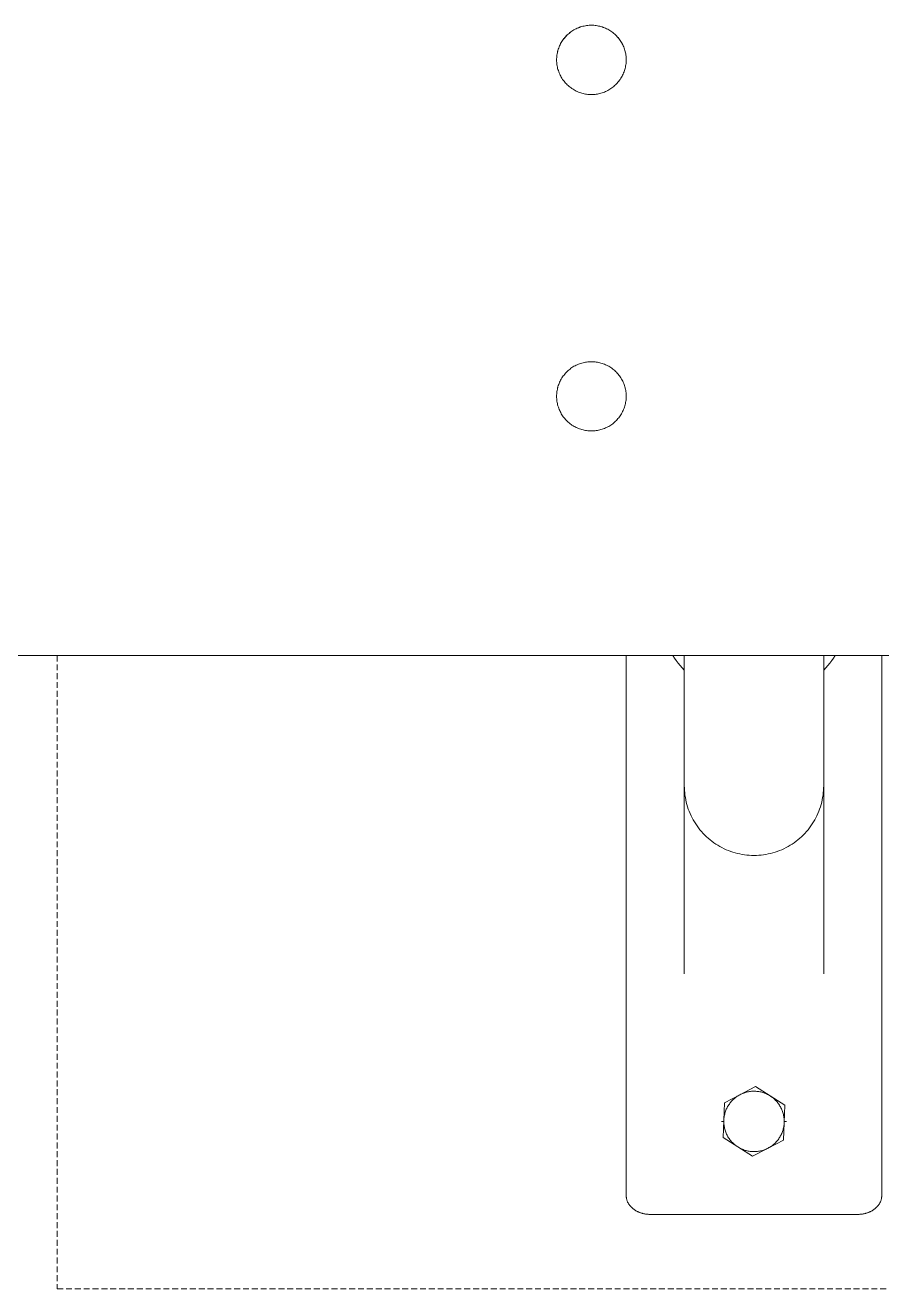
# Model space of a CAD drawing. Header units: millimetres. Extents: x -67 to 4862, y -244 to 3199.
# Drawn here: x 2101.3 to 2285.7, y 1028.8 to 1300.7 of the extents above; entities that cross this region are included whole.
import ezdxf

# ---------------------------------------------------------------- set-up
doc = ezdxf.new("R2010")
doc.units = ezdxf.units.MM
doc.linetypes.add('HIDDEN', pattern=[1.905, 1.27, -0.635])
doc.layers.add('ZANO_R', color=7, linetype='Continuous', lineweight=0)
doc.layers.add('ZANO_R_przerywana', color=7, linetype='HIDDEN', lineweight=0)

msp = doc.modelspace()

# ---------------------------------------------------------------- linework, layer by layer
at = {"layer": 'ZANO_R'}
for p, q in [((2218.98, 1299.38), (2219.2, 1299.53)), ((2218.98, 1299.38), (2219.19, 1299.52)), ((2219.19, 1299.52), (2219.42, 1299.65)), ((2219.2, 1299.53), (2219.42, 1299.66)), ((2219.42, 1299.66), (2219.65, 1299.79)), ((2219.42, 1299.65), (2219.65, 1299.78)), ((2219.65, 1299.78), (2219.88, 1299.9)), ((2219.65, 1299.79), (2219.89, 1299.9)), ((2219.88, 1299.9), (2220.12, 1300.01)), ((2219.89, 1299.9), (2220.12, 1300.01)), ((2220.12, 1300.01), (2220.36, 1300.11)), ((2220.12, 1300.01), (2220.36, 1300.11)), ((2220.36, 1300.11), (2220.61, 1300.21)), ((2220.36, 1300.11), (2220.6, 1300.2)), ((2220.6, 1300.2), (2220.85, 1300.29)), ((2220.61, 1300.21), (2220.86, 1300.29)), ((2220.85, 1300.29), (2221.1, 1300.37)), ((2220.86, 1300.29), (2221.11, 1300.37)), ((2221.1, 1300.37), (2221.35, 1300.43)), ((2221.11, 1300.37), (2221.36, 1300.44)), ((2221.35, 1300.43), (2221.61, 1300.49)), ((2221.36, 1300.44), (2221.61, 1300.49)), ((2221.61, 1300.49), (2221.87, 1300.54)), ((2221.61, 1300.49), (2221.87, 1300.54)), ((2221.87, 1300.54), (2222.13, 1300.58)), ((2221.87, 1300.54), (2222.13, 1300.58)), ((2222.13, 1300.58), (2222.38, 1300.61)), ((2222.13, 1300.58), (2222.39, 1300.61)), ((2222.38, 1300.61), (2222.65, 1300.64)), ((2222.39, 1300.61), (2222.65, 1300.64)), ((2222.65, 1300.64), (2222.91, 1300.65)), ((2222.65, 1300.64), (2222.91, 1300.65)), ((2222.91, 1300.65), (2223.17, 1300.65)), ((2222.91, 1300.65), (2223.17, 1300.65)), ((2223.17, 1300.65), (2223.43, 1300.65)), ((2223.17, 1300.65), (2223.43, 1300.65)), ((2223.43, 1300.65), (2223.69, 1300.64)), ((2223.43, 1300.65), (2223.69, 1300.64)), ((2223.69, 1300.64), (2223.95, 1300.61)), ((2223.69, 1300.64), (2223.95, 1300.61)), ((2223.95, 1300.61), (2224.21, 1300.58)), ((2223.95, 1300.61), (2224.21, 1300.58)), ((2224.21, 1300.58), (2224.47, 1300.54)), ((2224.21, 1300.58), (2224.47, 1300.54)), ((2224.47, 1300.54), (2224.73, 1300.49)), ((2224.47, 1300.54), (2224.72, 1300.49)), ((2224.72, 1300.49), (2224.98, 1300.44)), ((2224.73, 1300.49), (2224.98, 1300.43)), ((2224.98, 1300.44), (2225.23, 1300.37)), ((2224.98, 1300.43), (2225.23, 1300.37)), ((2225.23, 1300.37), (2225.48, 1300.29)), ((2225.23, 1300.37), (2225.48, 1300.29)), ((2225.48, 1300.29), (2225.73, 1300.2)), ((2225.48, 1300.29), (2225.73, 1300.21)), ((2225.73, 1300.21), (2225.97, 1300.11)), ((2225.73, 1300.2), (2225.98, 1300.11)), ((2225.97, 1300.11), (2226.21, 1300.01)), ((2225.98, 1300.11), (2226.22, 1300.01)), ((2226.21, 1300.01), (2226.45, 1299.9)), ((2226.22, 1300.01), (2226.45, 1299.9)), ((2226.45, 1299.9), (2226.69, 1299.78)), ((2226.45, 1299.9), (2226.68, 1299.79)), ((2226.68, 1299.79), (2226.91, 1299.66)), ((2226.69, 1299.78), (2226.92, 1299.65)), ((2226.91, 1299.66), (2227.14, 1299.53)), ((2226.92, 1299.65), (2227.14, 1299.52)), ((2227.14, 1299.53), (2227.36, 1299.38)), ((2227.14, 1299.52), (2227.36, 1299.38)), ((2216.54, 1296.69), (2216.67, 1296.92)), ((2216.55, 1296.7), (2216.68, 1296.93)), ((2216.67, 1296.92), (2216.81, 1297.14)), ((2216.68, 1296.93), (2216.81, 1297.15)), ((2216.81, 1297.15), (2216.96, 1297.37)), ((2216.81, 1297.14), (2216.95, 1297.36)), ((2216.95, 1297.36), (2217.1, 1297.57)), ((2216.96, 1297.37), (2217.11, 1297.58)), ((2217.1, 1297.57), (2217.26, 1297.78)), ((2217.11, 1297.58), (2217.27, 1297.79)), ((2217.26, 1297.78), (2217.42, 1297.98)), ((2217.27, 1297.79), (2217.43, 1297.99)), ((2217.42, 1297.98), (2217.59, 1298.18)), ((2217.43, 1297.99), (2217.6, 1298.19)), ((2217.59, 1298.18), (2217.77, 1298.37)), ((2217.6, 1298.19), (2217.78, 1298.38)), ((2217.77, 1298.37), (2217.96, 1298.56)), ((2217.78, 1298.38), (2217.97, 1298.57)), ((2217.96, 1298.56), (2218.15, 1298.74)), ((2217.97, 1298.57), (2218.16, 1298.74)), ((2218.15, 1298.74), (2218.35, 1298.91)), ((2218.16, 1298.74), (2218.35, 1298.91)), ((2218.35, 1298.91), (2218.56, 1299.08)), ((2218.35, 1298.91), (2218.55, 1299.07)), ((2218.55, 1299.07), (2218.76, 1299.23)), ((2218.56, 1299.08), (2218.77, 1299.23)), ((2218.76, 1299.23), (2218.98, 1299.38)), ((2218.77, 1299.23), (2218.98, 1299.38)), ((2227.36, 1299.38), (2227.58, 1299.23)), ((2227.36, 1299.38), (2227.57, 1299.23)), ((2227.57, 1299.23), (2227.78, 1299.08)), ((2227.58, 1299.23), (2227.78, 1299.07)), ((2227.78, 1299.08), (2227.98, 1298.91)), ((2227.78, 1299.07), (2227.99, 1298.91)), ((2227.98, 1298.91), (2228.18, 1298.74)), ((2227.99, 1298.91), (2228.19, 1298.74)), ((2228.18, 1298.74), (2228.37, 1298.57)), ((2228.19, 1298.74), (2228.38, 1298.56)), ((2228.37, 1298.57), (2228.56, 1298.38)), ((2228.38, 1298.56), (2228.56, 1298.37)), ((2228.56, 1298.38), (2228.73, 1298.19)), ((2228.56, 1298.37), (2228.74, 1298.18)), ((2228.73, 1298.19), (2228.91, 1297.99)), ((2228.74, 1298.18), (2228.91, 1297.98)), ((2228.91, 1297.99), (2229.07, 1297.79)), ((2228.91, 1297.98), (2229.08, 1297.78)), ((2229.07, 1297.79), (2229.23, 1297.58)), ((2229.08, 1297.78), (2229.24, 1297.57)), ((2229.23, 1297.58), (2229.38, 1297.37)), ((2229.24, 1297.57), (2229.39, 1297.36)), ((2229.38, 1297.37), (2229.52, 1297.15)), ((2229.39, 1297.36), (2229.53, 1297.14)), ((2229.52, 1297.15), (2229.66, 1296.93)), ((2229.53, 1297.14), (2229.66, 1296.92)), ((2229.66, 1296.93), (2229.78, 1296.7)), ((2229.66, 1296.92), (2229.79, 1296.69)), ((2215.71, 1293.97), (2215.74, 1294.23)), ((2215.74, 1294.23), (2215.78, 1294.49)), ((2215.78, 1294.49), (2215.84, 1294.74)), ((2215.84, 1294.74), (2215.89, 1295)), ((2215.91, 1295.06), (2215.87, 1294.89)), ((2215.89, 1295), (2215.96, 1295.25)), ((2215.96, 1295.23), (2215.91, 1295.06)), ((2215.96, 1295.25), (2216.04, 1295.5)), ((2215.96, 1295.23), (2216.03, 1295.49)), ((2216.03, 1295.49), (2216.12, 1295.73)), ((2216.04, 1295.5), (2216.13, 1295.75)), ((2216.12, 1295.73), (2216.21, 1295.98)), ((2216.13, 1295.75), (2216.22, 1295.99)), ((2216.21, 1295.98), (2216.31, 1296.22)), ((2216.22, 1295.99), (2216.32, 1296.23)), ((2216.31, 1296.22), (2216.43, 1296.45)), ((2216.32, 1296.23), (2216.43, 1296.47)), ((2216.43, 1296.47), (2216.55, 1296.7)), ((2216.43, 1296.45), (2216.54, 1296.69)), ((2229.78, 1296.7), (2229.9, 1296.47)), ((2229.79, 1296.69), (2229.91, 1296.45)), ((2229.9, 1296.47), (2230.01, 1296.23)), ((2229.91, 1296.45), (2230.02, 1296.22)), ((2230.01, 1296.23), (2230.12, 1295.99)), ((2230.02, 1296.22), (2230.12, 1295.98)), ((2230.12, 1295.99), (2230.21, 1295.75)), ((2230.12, 1295.98), (2230.22, 1295.73)), ((2230.21, 1295.75), (2230.3, 1295.5)), ((2230.22, 1295.73), (2230.3, 1295.49)), ((2230.3, 1295.5), (2230.37, 1295.25)), ((2230.3, 1295.49), (2230.38, 1295.23)), ((2230.37, 1295.25), (2230.44, 1295)), ((2230.43, 1295.06), (2230.38, 1295.23)), ((2230.47, 1294.89), (2230.43, 1295.06)), ((2230.44, 1295), (2230.5, 1294.74)), ((2230.5, 1294.74), (2230.55, 1294.49)), ((2230.55, 1294.49), (2230.59, 1294.23)), ((2230.59, 1294.23), (2230.63, 1293.97)), ((2215.67, 1293.45), (2215.69, 1293.71)), ((2215.67, 1293.19), (2215.67, 1293.45)), ((2215.67, 1293.19), (2215.67, 1292.93)), ((2215.67, 1292.93), (2215.69, 1292.67)), ((2215.69, 1293.71), (2215.71, 1293.97)), ((2215.69, 1292.67), (2215.72, 1292.41)), ((2215.72, 1292.41), (2215.75, 1292.15)), ((2215.75, 1292.15), (2215.79, 1291.89)), ((2215.79, 1291.89), (2215.84, 1291.64)), ((2215.84, 1291.64), (2215.9, 1291.38)), ((2215.9, 1291.38), (2215.97, 1291.13)), ((2230.36, 1291.13), (2230.43, 1291.38)), ((2230.43, 1291.38), (2230.49, 1291.64)), ((2230.49, 1291.64), (2230.54, 1291.89)), ((2230.54, 1291.89), (2230.59, 1292.15)), ((2230.59, 1292.15), (2230.62, 1292.41)), ((2230.62, 1292.41), (2230.65, 1292.67)), ((2230.63, 1293.97), (2230.65, 1293.71)), ((2230.65, 1293.71), (2230.66, 1293.45)), ((2230.65, 1292.67), (2230.66, 1292.93)), ((2230.66, 1293.45), (2230.67, 1293.19)), ((2230.66, 1292.93), (2230.67, 1293.19)), ((2215.97, 1291.13), (2216.05, 1290.89)), ((2216.05, 1290.89), (2216.14, 1290.64)), ((2216.14, 1290.64), (2216.23, 1290.4)), ((2216.23, 1290.4), (2216.34, 1290.16)), ((2216.34, 1290.16), (2216.45, 1289.92)), ((2216.45, 1289.92), (2216.57, 1289.69)), ((2216.57, 1289.69), (2216.69, 1289.46)), ((2216.69, 1289.46), (2216.83, 1289.24)), ((2216.83, 1289.24), (2216.97, 1289.02)), ((2216.97, 1289.02), (2217.12, 1288.81)), ((2217.12, 1288.81), (2217.28, 1288.6)), ((2217.28, 1288.6), (2217.45, 1288.4)), ((2228.89, 1288.4), (2229.06, 1288.6)), ((2229.06, 1288.6), (2229.21, 1288.81)), ((2229.21, 1288.81), (2229.36, 1289.02)), ((2229.36, 1289.02), (2229.51, 1289.24)), ((2229.51, 1289.24), (2229.64, 1289.46)), ((2229.64, 1289.46), (2229.77, 1289.69)), ((2229.77, 1289.69), (2229.89, 1289.92)), ((2229.89, 1289.92), (2230, 1290.16)), ((2230, 1290.16), (2230.1, 1290.4)), ((2230.1, 1290.4), (2230.2, 1290.64)), ((2230.2, 1290.64), (2230.29, 1290.89)), ((2230.29, 1290.89), (2230.36, 1291.13)), ((2217.45, 1288.4), (2217.62, 1288.21)), ((2217.62, 1288.21), (2217.8, 1288.02)), ((2217.8, 1288.02), (2217.98, 1287.83)), ((2217.98, 1287.83), (2218.17, 1287.66)), ((2218.17, 1287.66), (2218.37, 1287.49)), ((2218.37, 1287.49), (2218.57, 1287.32)), ((2218.57, 1287.32), (2218.78, 1287.17)), ((2218.78, 1287.17), (2218.99, 1287.02)), ((2218.99, 1287.02), (2219.21, 1286.88)), ((2219.21, 1286.88), (2219.44, 1286.74)), ((2219.44, 1286.74), (2219.66, 1286.62)), ((2219.66, 1286.62), (2219.9, 1286.5)), ((2219.9, 1286.5), (2220.13, 1286.39)), ((2220.13, 1286.39), (2220.37, 1286.29)), ((2220.37, 1286.29), (2220.62, 1286.2)), ((2220.62, 1286.2), (2220.86, 1286.11)), ((2220.86, 1286.11), (2221.11, 1286.04)), ((2221.11, 1286.04), (2221.36, 1285.97)), ((2221.36, 1285.97), (2221.62, 1285.91)), ((2221.62, 1285.91), (2221.87, 1285.86)), ((2224.46, 1285.86), (2224.72, 1285.91)), ((2224.72, 1285.91), (2224.97, 1285.97)), ((2224.97, 1285.97), (2225.22, 1286.04)), ((2225.22, 1286.04), (2225.47, 1286.11)), ((2225.47, 1286.11), (2225.72, 1286.2)), ((2225.72, 1286.2), (2225.96, 1286.29)), ((2225.96, 1286.29), (2226.2, 1286.39)), ((2226.2, 1286.39), (2226.44, 1286.5)), ((2226.44, 1286.5), (2226.67, 1286.62)), ((2226.67, 1286.62), (2226.9, 1286.74)), ((2226.9, 1286.74), (2227.12, 1286.88)), ((2227.12, 1286.88), (2227.34, 1287.02)), ((2227.34, 1287.02), (2227.56, 1287.17)), ((2227.56, 1287.17), (2227.76, 1287.32)), ((2227.76, 1287.32), (2227.97, 1287.49)), ((2227.97, 1287.49), (2228.17, 1287.66)), ((2228.17, 1287.66), (2228.36, 1287.83)), ((2228.36, 1287.83), (2228.54, 1288.02)), ((2228.54, 1288.02), (2228.72, 1288.21)), ((2228.72, 1288.21), (2228.89, 1288.4)), ((2221.87, 1285.86), (2222.13, 1285.82)), ((2222.13, 1285.82), (2222.39, 1285.79)), ((2222.39, 1285.79), (2222.65, 1285.77)), ((2222.65, 1285.77), (2222.91, 1285.75)), ((2222.91, 1285.75), (2223.17, 1285.75)), ((2223.17, 1285.75), (2223.43, 1285.75)), ((2223.43, 1285.75), (2223.69, 1285.77)), ((2223.69, 1285.77), (2223.95, 1285.79)), ((2223.95, 1285.79), (2224.21, 1285.82)), ((2224.21, 1285.82), (2224.46, 1285.86)), ((2217.78, 1225.99), (2217.97, 1226.17)), ((2217.97, 1226.17), (2218.16, 1226.35)), ((2218.16, 1226.35), (2218.35, 1226.52)), ((2218.35, 1226.52), (2218.56, 1226.69)), ((2218.56, 1226.69), (2218.77, 1226.84)), ((2218.77, 1226.84), (2218.98, 1226.99)), ((2218.98, 1226.99), (2219.2, 1227.13)), ((2219.2, 1227.13), (2219.42, 1227.27)), ((2219.42, 1227.27), (2219.65, 1227.39)), ((2219.65, 1227.39), (2219.89, 1227.51)), ((2219.89, 1227.51), (2220.12, 1227.62)), ((2220.12, 1227.62), (2220.36, 1227.72)), ((2220.36, 1227.72), (2220.61, 1227.82)), ((2220.61, 1227.82), (2220.86, 1227.9)), ((2220.86, 1227.9), (2221.11, 1227.98)), ((2221.11, 1227.98), (2221.36, 1228.04)), ((2221.36, 1228.04), (2221.61, 1228.1)), ((2221.61, 1228.1), (2221.87, 1228.15)), ((2221.87, 1228.15), (2222.13, 1228.19)), ((2222.13, 1228.19), (2222.39, 1228.22)), ((2222.39, 1228.22), (2222.65, 1228.24)), ((2222.65, 1228.24), (2222.91, 1228.26)), ((2222.91, 1228.26), (2223.17, 1228.26)), ((2223.17, 1228.26), (2223.43, 1228.26)), ((2223.43, 1228.26), (2223.69, 1228.24)), ((2223.69, 1228.24), (2223.95, 1228.22)), ((2223.95, 1228.22), (2224.21, 1228.19)), ((2224.21, 1228.19), (2224.47, 1228.15)), ((2224.47, 1228.15), (2224.72, 1228.1)), ((2224.72, 1228.1), (2224.98, 1228.04)), ((2224.98, 1228.04), (2225.23, 1227.98)), ((2225.23, 1227.98), (2225.48, 1227.9)), ((2225.48, 1227.9), (2225.73, 1227.82)), ((2225.73, 1227.82), (2225.97, 1227.72)), ((2225.97, 1227.72), (2226.21, 1227.62)), ((2226.21, 1227.62), (2226.45, 1227.51)), ((2226.45, 1227.51), (2226.68, 1227.39)), ((2226.68, 1227.39), (2226.91, 1227.27)), ((2226.91, 1227.27), (2227.14, 1227.13)), ((2227.14, 1227.13), (2227.36, 1226.99)), ((2227.36, 1226.99), (2227.57, 1226.84)), ((2227.57, 1226.84), (2227.78, 1226.69)), ((2227.78, 1226.69), (2227.98, 1226.52)), ((2227.98, 1226.52), (2228.18, 1226.35)), ((2228.18, 1226.35), (2228.37, 1226.17)), ((2228.37, 1226.17), (2228.56, 1225.99)), ((2216.13, 1223.35), (2216.22, 1223.6)), ((2216.22, 1223.6), (2216.32, 1223.84)), ((2216.32, 1223.84), (2216.43, 1224.07)), ((2216.43, 1224.07), (2216.55, 1224.31)), ((2216.55, 1224.31), (2216.68, 1224.53)), ((2216.68, 1224.53), (2216.81, 1224.76)), ((2216.81, 1224.76), (2216.96, 1224.98)), ((2216.96, 1224.98), (2217.11, 1225.19)), ((2217.11, 1225.19), (2217.27, 1225.4)), ((2217.27, 1225.4), (2217.43, 1225.6)), ((2217.43, 1225.6), (2217.6, 1225.8)), ((2217.6, 1225.8), (2217.78, 1225.99)), ((2228.56, 1225.99), (2228.73, 1225.8)), ((2228.73, 1225.8), (2228.91, 1225.6)), ((2228.91, 1225.6), (2229.07, 1225.4)), ((2229.07, 1225.4), (2229.23, 1225.19)), ((2229.23, 1225.19), (2229.38, 1224.98)), ((2229.38, 1224.98), (2229.52, 1224.76)), ((2229.52, 1224.76), (2229.66, 1224.53)), ((2229.66, 1224.53), (2229.78, 1224.31)), ((2229.78, 1224.31), (2229.9, 1224.07)), ((2229.9, 1224.07), (2230.01, 1223.84)), ((2230.01, 1223.84), (2230.12, 1223.6)), ((2230.12, 1223.6), (2230.21, 1223.35)), ((2215.67, 1221.06), (2215.69, 1221.32)), ((2215.67, 1220.8), (2215.67, 1221.06)), ((2215.67, 1220.8), (2215.67, 1220.54)), ((2215.69, 1221.32), (2215.71, 1221.58)), ((2215.71, 1221.58), (2215.74, 1221.84)), ((2215.74, 1221.84), (2215.78, 1222.09)), ((2215.78, 1222.09), (2215.84, 1222.35)), ((2215.84, 1222.35), (2215.89, 1222.61)), ((2215.91, 1222.67), (2215.87, 1222.49)), ((2215.89, 1222.61), (2215.96, 1222.86)), ((2215.96, 1222.84), (2215.91, 1222.67)), ((2215.96, 1222.86), (2216.04, 1223.11)), ((2216.04, 1223.11), (2216.13, 1223.35)), ((2230.21, 1223.35), (2230.3, 1223.11)), ((2230.3, 1223.11), (2230.37, 1222.86)), ((2230.37, 1222.86), (2230.44, 1222.61)), ((2230.43, 1222.67), (2230.38, 1222.84)), ((2230.47, 1222.49), (2230.43, 1222.67)), ((2230.44, 1222.61), (2230.5, 1222.35)), ((2230.5, 1222.35), (2230.55, 1222.09)), ((2230.55, 1222.09), (2230.59, 1221.84)), ((2230.59, 1221.84), (2230.63, 1221.58)), ((2230.63, 1221.58), (2230.65, 1221.32)), ((2230.65, 1221.32), (2230.66, 1221.06)), ((2230.66, 1221.06), (2230.67, 1220.8)), ((2230.66, 1220.54), (2230.67, 1220.8)), ((2215.67, 1220.54), (2215.69, 1220.28)), ((2215.69, 1220.28), (2215.72, 1220.02)), ((2215.72, 1220.02), (2215.75, 1219.76)), ((2215.75, 1219.76), (2215.79, 1219.5)), ((2215.79, 1219.5), (2215.84, 1219.25)), ((2215.84, 1219.25), (2215.9, 1218.99)), ((2215.9, 1218.99), (2215.97, 1218.74)), ((2215.97, 1218.74), (2216.05, 1218.49)), ((2216.05, 1218.49), (2216.14, 1218.25)), ((2216.14, 1218.25), (2216.23, 1218)), ((2216.23, 1218), (2216.34, 1217.77)), ((2230, 1217.77), (2230.1, 1218)), ((2230.1, 1218), (2230.2, 1218.25)), ((2230.2, 1218.25), (2230.29, 1218.49)), ((2230.29, 1218.49), (2230.36, 1218.74)), ((2230.36, 1218.74), (2230.43, 1218.99)), ((2230.43, 1218.99), (2230.49, 1219.25)), ((2230.49, 1219.25), (2230.54, 1219.5)), ((2230.54, 1219.5), (2230.59, 1219.76)), ((2230.59, 1219.76), (2230.62, 1220.02)), ((2230.62, 1220.02), (2230.65, 1220.28)), ((2230.65, 1220.28), (2230.66, 1220.54)), ((2216.34, 1217.77), (2216.45, 1217.53)), ((2216.45, 1217.53), (2216.57, 1217.3)), ((2216.57, 1217.3), (2216.69, 1217.07)), ((2216.69, 1217.07), (2216.83, 1216.85)), ((2216.83, 1216.85), (2216.97, 1216.63)), ((2216.97, 1216.63), (2217.12, 1216.42)), ((2217.12, 1216.42), (2217.28, 1216.21)), ((2217.28, 1216.21), (2217.45, 1216.01)), ((2217.45, 1216.01), (2217.62, 1215.81)), ((2217.62, 1215.81), (2217.8, 1215.62)), ((2217.8, 1215.62), (2217.98, 1215.44)), ((2217.98, 1215.44), (2218.17, 1215.26)), ((2218.17, 1215.26), (2218.37, 1215.09)), ((2227.97, 1215.09), (2228.17, 1215.26)), ((2228.17, 1215.26), (2228.36, 1215.44)), ((2228.36, 1215.44), (2228.54, 1215.62)), ((2228.54, 1215.62), (2228.72, 1215.81)), ((2228.72, 1215.81), (2228.89, 1216.01)), ((2228.89, 1216.01), (2229.06, 1216.21)), ((2229.06, 1216.21), (2229.21, 1216.42)), ((2229.21, 1216.42), (2229.36, 1216.63)), ((2229.36, 1216.63), (2229.51, 1216.85)), ((2229.51, 1216.85), (2229.64, 1217.07)), ((2229.64, 1217.07), (2229.77, 1217.3)), ((2229.77, 1217.3), (2229.89, 1217.53)), ((2229.89, 1217.53), (2230, 1217.77)), ((2218.37, 1215.09), (2218.57, 1214.93)), ((2218.57, 1214.93), (2218.78, 1214.78)), ((2218.78, 1214.78), (2218.99, 1214.63)), ((2218.99, 1214.63), (2219.21, 1214.49)), ((2219.21, 1214.49), (2219.44, 1214.35)), ((2219.44, 1214.35), (2219.66, 1214.23)), ((2219.66, 1214.23), (2219.9, 1214.11)), ((2219.9, 1214.11), (2220.13, 1214)), ((2220.13, 1214), (2220.37, 1213.9)), ((2220.37, 1213.9), (2220.62, 1213.81)), ((2220.62, 1213.81), (2220.86, 1213.72)), ((2220.86, 1213.72), (2221.11, 1213.65)), ((2221.11, 1213.65), (2221.36, 1213.58)), ((2221.36, 1213.58), (2221.62, 1213.52)), ((2221.62, 1213.52), (2221.87, 1213.47)), ((2221.87, 1213.47), (2222.13, 1213.43)), ((2222.13, 1213.43), (2222.39, 1213.4)), ((2222.39, 1213.4), (2222.65, 1213.38)), ((2222.65, 1213.38), (2222.91, 1213.36)), ((2222.91, 1213.36), (2223.17, 1213.36)), ((2223.17, 1213.36), (2223.43, 1213.36)), ((2223.43, 1213.36), (2223.69, 1213.38)), ((2223.69, 1213.38), (2223.95, 1213.4)), ((2223.95, 1213.4), (2224.21, 1213.43)), ((2224.21, 1213.43), (2224.46, 1213.47)), ((2224.46, 1213.47), (2224.72, 1213.52)), ((2224.72, 1213.52), (2224.97, 1213.58)), ((2224.97, 1213.58), (2225.22, 1213.65)), ((2225.22, 1213.65), (2225.47, 1213.72)), ((2225.47, 1213.72), (2225.72, 1213.81)), ((2225.72, 1213.81), (2225.96, 1213.9)), ((2225.96, 1213.9), (2226.2, 1214)), ((2226.2, 1214), (2226.44, 1214.11)), ((2226.44, 1214.11), (2226.67, 1214.23)), ((2226.67, 1214.23), (2226.9, 1214.35)), ((2226.9, 1214.35), (2227.12, 1214.49)), ((2227.12, 1214.49), (2227.34, 1214.63)), ((2227.34, 1214.63), (2227.56, 1214.78)), ((2227.56, 1214.78), (2227.76, 1214.93)), ((2227.76, 1214.93), (2227.97, 1215.09)), ((2453.17, 1165.05), (1261.17, 1165.05)), ((2453.17, 1165.05), (2108.17, 1165.05)), ((2230.67, 1165.05), (2230.67, 1079.8)), ((2240.68, 1165.05), (2241.05, 1164.49)), ((2241.05, 1164.49), (2241.44, 1163.94)), ((2241.44, 1163.94), (2241.85, 1163.41)), ((2243.17, 1149.6), (2243.17, 1165.05)), ((2273.17, 1149.6), (2273.17, 1165.05)), ((2274.49, 1163.41), (2274.9, 1163.94)), ((2274.9, 1163.94), (2275.29, 1164.49)), ((2275.29, 1164.49), (2275.66, 1165.05)), ((2285.67, 1165.05), (2285.67, 1079.8)), ((2241.85, 1163.41), (2242.27, 1162.88)), ((2242.27, 1162.88), (2242.71, 1162.37)), ((2242.71, 1162.37), (2243.17, 1161.88)), ((2273.17, 1161.88), (2273.62, 1162.37)), ((2273.62, 1162.37), (2274.07, 1162.88)), ((2274.07, 1162.88), (2274.49, 1163.41)), ((2243.17, 1149.6), (2243.17, 1137.02)), ((2273.17, 1149.6), (2273.17, 1137.02)), ((2243.18, 1136.51), (2243.17, 1137.02)), ((2243.17, 1136.8), (2243.17, 1096.52)), ((2243.2, 1136), (2243.18, 1136.51)), ((2273.16, 1136.51), (2273.13, 1136)), ((2273.17, 1137.02), (2273.16, 1136.51)), ((2273.17, 1137.24), (2273.17, 1137.24)), ((2273.17, 1137.02), (2273.17, 1096.52)), ((2243.25, 1135.49), (2243.2, 1136)), ((2243.31, 1134.98), (2243.25, 1135.49)), ((2243.39, 1134.47), (2243.31, 1134.98)), ((2243.48, 1133.97), (2243.39, 1134.47)), ((2243.59, 1133.47), (2243.48, 1133.97)), ((2272.85, 1133.97), (2272.74, 1133.47)), ((2272.95, 1134.47), (2272.85, 1133.97)), ((2273.03, 1134.98), (2272.95, 1134.47)), ((2273.09, 1135.49), (2273.03, 1134.98)), ((2273.13, 1136), (2273.09, 1135.49)), ((2243.72, 1132.98), (2243.59, 1133.47)), ((2243.87, 1132.48), (2243.72, 1132.98)), ((2244.03, 1132), (2243.87, 1132.48)), ((2244.21, 1131.52), (2244.03, 1132)), ((2244.41, 1131.05), (2244.21, 1131.52)), ((2244.62, 1130.58), (2244.41, 1131.05)), ((2271.93, 1131.05), (2271.71, 1130.58)), ((2272.12, 1131.52), (2271.93, 1131.05)), ((2272.3, 1132), (2272.12, 1131.52)), ((2272.47, 1132.48), (2272.3, 1132)), ((2272.61, 1132.98), (2272.47, 1132.48)), ((2272.74, 1133.47), (2272.61, 1132.98)), ((2244.85, 1130.12), (2244.62, 1130.58)), ((2245.09, 1129.67), (2244.85, 1130.12)), ((2245.35, 1129.23), (2245.09, 1129.67)), ((2245.63, 1128.8), (2245.35, 1129.23)), ((2245.91, 1128.37), (2245.63, 1128.8)), ((2246.22, 1127.96), (2245.91, 1128.37)), ((2270.42, 1128.37), (2270.12, 1127.96)), ((2270.71, 1128.8), (2270.42, 1128.37)), ((2270.98, 1129.23), (2270.71, 1128.8)), ((2271.24, 1129.67), (2270.98, 1129.23)), ((2271.49, 1130.12), (2271.24, 1129.67)), ((2271.71, 1130.58), (2271.49, 1130.12)), ((2246.53, 1127.56), (2246.22, 1127.96)), ((2246.86, 1127.16), (2246.53, 1127.56)), ((2247.21, 1126.78), (2246.86, 1127.16)), ((2247.56, 1126.42), (2247.21, 1126.78)), ((2247.93, 1126.06), (2247.56, 1126.42)), ((2248.31, 1125.72), (2247.93, 1126.06)), ((2248.7, 1125.39), (2248.31, 1125.72)), ((2268.03, 1125.72), (2267.63, 1125.39)), ((2268.41, 1126.06), (2268.03, 1125.72)), ((2268.77, 1126.42), (2268.41, 1126.06)), ((2269.13, 1126.78), (2268.77, 1126.42)), ((2269.47, 1127.16), (2269.13, 1126.78)), ((2269.8, 1127.56), (2269.47, 1127.16)), ((2270.12, 1127.96), (2269.8, 1127.56)), ((2249.1, 1125.07), (2248.7, 1125.39)), ((2249.52, 1124.77), (2249.1, 1125.07)), ((2249.94, 1124.48), (2249.52, 1124.77)), ((2250.37, 1124.21), (2249.94, 1124.48)), ((2250.82, 1123.95), (2250.37, 1124.21)), ((2251.27, 1123.7), (2250.82, 1123.95)), ((2251.73, 1123.48), (2251.27, 1123.7)), ((2252.19, 1123.26), (2251.73, 1123.48)), ((2252.67, 1123.07), (2252.19, 1123.26)), ((2253.15, 1122.89), (2252.67, 1123.07)), ((2253.63, 1122.73), (2253.15, 1122.89)), ((2263.19, 1122.89), (2262.71, 1122.73)), ((2263.67, 1123.07), (2263.19, 1122.89)), ((2264.14, 1123.26), (2263.67, 1123.07)), ((2264.61, 1123.48), (2264.14, 1123.26)), ((2265.07, 1123.7), (2264.61, 1123.48)), ((2265.52, 1123.95), (2265.07, 1123.7)), ((2265.96, 1124.21), (2265.52, 1123.95)), ((2266.39, 1124.48), (2265.96, 1124.21)), ((2266.82, 1124.77), (2266.39, 1124.48)), ((2267.23, 1125.07), (2266.82, 1124.77)), ((2267.63, 1125.39), (2267.23, 1125.07)), ((2254.12, 1122.58), (2253.63, 1122.73)), ((2254.62, 1122.45), (2254.12, 1122.58)), ((2255.12, 1122.34), (2254.62, 1122.45)), ((2255.62, 1122.24), (2255.12, 1122.34)), ((2256.13, 1122.16), (2255.62, 1122.24)), ((2256.63, 1122.1), (2256.13, 1122.16)), ((2257.14, 1122.06), (2256.63, 1122.1)), ((2257.66, 1122.03), (2257.14, 1122.06)), ((2258.17, 1122.02), (2257.66, 1122.03)), ((2258.68, 1122.03), (2258.17, 1122.02)), ((2259.19, 1122.06), (2258.68, 1122.03)), ((2259.7, 1122.1), (2259.19, 1122.06)), ((2260.21, 1122.16), (2259.7, 1122.1)), ((2260.72, 1122.24), (2260.21, 1122.16)), ((2261.22, 1122.34), (2260.72, 1122.24)), ((2261.72, 1122.45), (2261.22, 1122.34)), ((2262.22, 1122.58), (2261.72, 1122.45)), ((2262.71, 1122.73), (2262.22, 1122.58)), ((2230.67, 1079.8), (2230.67, 1048.8)), ((2285.67, 1079.8), (2285.67, 1048.8)), ((2255.15, 1070.55), (2258.47, 1072.3)), ((2256.79, 1071.15), (2256.58, 1071.1)), ((2257.01, 1071.19), (2256.79, 1071.15)), ((2257.22, 1071.23), (2257.01, 1071.19)), ((2257.44, 1071.26), (2257.22, 1071.23)), ((2257.66, 1071.28), (2257.44, 1071.26)), ((2257.88, 1071.29), (2257.66, 1071.28)), ((2258.1, 1071.3), (2257.88, 1071.29)), ((2258.32, 1071.3), (2258.1, 1071.3)), ((2258.54, 1071.29), (2258.32, 1071.3)), ((2258.47, 1072.3), (2261.64, 1070.29)), ((2258.76, 1071.27), (2258.54, 1071.29)), ((2258.97, 1071.25), (2258.76, 1071.27)), ((2259.19, 1071.22), (2258.97, 1071.25)), ((2259.41, 1071.18), (2259.19, 1071.22)), ((2259.62, 1071.13), (2259.41, 1071.18)), ((2259.84, 1071.08), (2259.62, 1071.13)), ((2251.67, 1065.06), (2251.82, 1068.81)), ((2251.82, 1068.81), (2255.15, 1070.55)), ((2252.86, 1068.54), (2252.73, 1068.36)), ((2252.99, 1068.72), (2252.86, 1068.54)), ((2253.12, 1068.89), (2252.99, 1068.72)), ((2253.26, 1069.06), (2253.12, 1068.89)), ((2253.41, 1069.22), (2253.26, 1069.06)), ((2253.56, 1069.38), (2253.41, 1069.22)), ((2253.72, 1069.54), (2253.56, 1069.38)), ((2253.88, 1069.68), (2253.72, 1069.54)), ((2254.05, 1069.83), (2253.88, 1069.68)), ((2254.22, 1069.96), (2254.05, 1069.83)), ((2254.4, 1070.09), (2254.22, 1069.96)), ((2254.58, 1070.22), (2254.4, 1070.09)), ((2254.76, 1070.33), (2254.58, 1070.22)), ((2254.95, 1070.45), (2254.76, 1070.33)), ((2255.15, 1070.55), (2254.95, 1070.45)), ((2255.34, 1070.65), (2255.15, 1070.55)), ((2255.54, 1070.74), (2255.34, 1070.65)), ((2255.74, 1070.83), (2255.54, 1070.74)), ((2255.95, 1070.91), (2255.74, 1070.83)), ((2256.16, 1070.98), (2255.95, 1070.91)), ((2256.37, 1071.04), (2256.16, 1070.98)), ((2256.58, 1071.1), (2256.37, 1071.04)), ((2260.05, 1071.02), (2259.84, 1071.08)), ((2260.26, 1070.95), (2260.05, 1071.02)), ((2260.46, 1070.88), (2260.26, 1070.95)), ((2260.67, 1070.8), (2260.46, 1070.88)), ((2260.87, 1070.71), (2260.67, 1070.8)), ((2261.07, 1070.61), (2260.87, 1070.71)), ((2261.26, 1070.51), (2261.07, 1070.61)), ((2261.45, 1070.41), (2261.26, 1070.51)), ((2261.64, 1070.29), (2261.45, 1070.41)), ((2261.64, 1070.29), (2264.81, 1068.29)), ((2261.82, 1070.17), (2261.64, 1070.29)), ((2262, 1070.04), (2261.82, 1070.17)), ((2262.18, 1069.91), (2262, 1070.04)), ((2262.35, 1069.77), (2262.18, 1069.91)), ((2262.51, 1069.63), (2262.35, 1069.77)), ((2262.68, 1069.48), (2262.51, 1069.63)), ((2262.83, 1069.33), (2262.68, 1069.48)), ((2262.98, 1069.17), (2262.83, 1069.33)), ((2263.13, 1069), (2262.98, 1069.17)), ((2263.27, 1068.83), (2263.13, 1069)), ((2263.4, 1068.66), (2263.27, 1068.83)), ((2263.53, 1068.48), (2263.4, 1068.66)), ((2263.65, 1068.29), (2263.53, 1068.48)), ((2251.73, 1065.71), (2251.71, 1065.49)), ((2251.77, 1065.93), (2251.73, 1065.71)), ((2251.81, 1066.14), (2251.77, 1065.93)), ((2251.86, 1066.36), (2251.81, 1066.14)), ((2251.91, 1066.57), (2251.86, 1066.36)), ((2251.98, 1066.78), (2251.91, 1066.57)), ((2252.05, 1066.99), (2251.98, 1066.78)), ((2252.13, 1067.19), (2252.05, 1066.99)), ((2252.21, 1067.4), (2252.13, 1067.19)), ((2252.3, 1067.6), (2252.21, 1067.4)), ((2252.4, 1067.79), (2252.3, 1067.6)), ((2252.5, 1067.99), (2252.4, 1067.79)), ((2252.62, 1068.18), (2252.5, 1067.99)), ((2252.73, 1068.36), (2252.62, 1068.18)), ((2263.76, 1068.11), (2263.65, 1068.29)), ((2263.87, 1067.92), (2263.76, 1068.11)), ((2263.97, 1067.72), (2263.87, 1067.92)), ((2264.07, 1067.52), (2263.97, 1067.72)), ((2264.16, 1067.32), (2264.07, 1067.52)), ((2264.24, 1067.12), (2264.16, 1067.32)), ((2264.31, 1066.91), (2264.24, 1067.12)), ((2264.38, 1066.7), (2264.31, 1066.91)), ((2264.44, 1066.49), (2264.38, 1066.7)), ((2264.5, 1066.28), (2264.44, 1066.49)), ((2264.54, 1066.07), (2264.5, 1066.28)), ((2264.58, 1065.85), (2264.54, 1066.07)), ((2264.61, 1065.63), (2264.58, 1065.85)), ((2264.81, 1068.29), (2264.66, 1064.54)), ((2251.17, 1064.8), (2251.66, 1064.8)), ((2251.52, 1061.31), (2251.67, 1065.06)), ((2251.69, 1065.28), (2251.67, 1065.06)), ((2251.67, 1065.06), (2251.67, 1064.84)), ((2251.67, 1064.84), (2251.67, 1064.62)), ((2251.67, 1064.62), (2251.68, 1064.4)), ((2251.68, 1064.4), (2251.7, 1064.18)), ((2251.71, 1065.49), (2251.69, 1065.28)), ((2251.7, 1064.18), (2251.72, 1063.96)), ((2251.72, 1063.96), (2251.75, 1063.74)), ((2251.75, 1063.74), (2251.79, 1063.53)), ((2251.79, 1063.53), (2251.84, 1063.31)), ((2251.84, 1063.31), (2251.89, 1063.1)), ((2251.89, 1063.1), (2251.95, 1062.89)), ((2264.36, 1062.81), (2264.42, 1063.02)), ((2264.42, 1063.02), (2264.48, 1063.24)), ((2264.48, 1063.24), (2264.53, 1063.45)), ((2264.66, 1064.54), (2264.51, 1060.79)), ((2264.53, 1063.45), (2264.57, 1063.66)), ((2264.57, 1063.66), (2264.6, 1063.88)), ((2264.6, 1063.88), (2264.63, 1064.1)), ((2264.64, 1065.41), (2264.61, 1065.63)), ((2264.63, 1064.1), (2264.65, 1064.32)), ((2264.66, 1065.2), (2264.64, 1065.41)), ((2264.65, 1064.32), (2264.66, 1064.54)), ((2264.67, 1064.98), (2264.66, 1065.2)), ((2264.66, 1064.54), (2264.67, 1064.76)), ((2264.67, 1064.76), (2264.67, 1064.98)), ((2264.67, 1064.8), (2265.17, 1064.8)), ((2254.7, 1059.3), (2251.52, 1061.31)), ((2251.95, 1062.89), (2252.02, 1062.68)), ((2252.02, 1062.68), (2252.1, 1062.47)), ((2252.1, 1062.47), (2252.18, 1062.27)), ((2252.18, 1062.27), (2252.27, 1062.07)), ((2252.27, 1062.07), (2252.36, 1061.87)), ((2252.36, 1061.87), (2252.47, 1061.68)), ((2252.47, 1061.68), (2252.57, 1061.49)), ((2252.57, 1061.49), (2252.69, 1061.3)), ((2252.69, 1061.3), (2252.81, 1061.12)), ((2252.81, 1061.12), (2252.94, 1060.94)), ((2252.94, 1060.94), (2253.07, 1060.76)), ((2253.07, 1060.76), (2253.21, 1060.59)), ((2253.21, 1060.59), (2253.36, 1060.43)), ((2253.36, 1060.43), (2253.51, 1060.27)), ((2253.51, 1060.27), (2253.66, 1060.11)), ((2264.51, 1060.79), (2261.19, 1059.04)), ((2262.77, 1060.21), (2262.93, 1060.37)), ((2262.93, 1060.37), (2263.07, 1060.53)), ((2263.07, 1060.53), (2263.22, 1060.7)), ((2263.22, 1060.7), (2263.35, 1060.87)), ((2263.35, 1060.87), (2263.48, 1061.05)), ((2263.48, 1061.05), (2263.6, 1061.23)), ((2263.6, 1061.23), (2263.72, 1061.42)), ((2263.72, 1061.42), (2263.83, 1061.61)), ((2263.83, 1061.61), (2263.94, 1061.8)), ((2263.94, 1061.8), (2264.03, 1062)), ((2264.03, 1062), (2264.13, 1062.2)), ((2264.13, 1062.2), (2264.21, 1062.4)), ((2264.21, 1062.4), (2264.29, 1062.6)), ((2264.29, 1062.6), (2264.36, 1062.81)), ((2253.66, 1060.11), (2253.82, 1059.96)), ((2253.82, 1059.96), (2253.99, 1059.82)), ((2253.99, 1059.82), (2254.16, 1059.68)), ((2254.16, 1059.68), (2254.33, 1059.55)), ((2254.33, 1059.55), (2254.51, 1059.42)), ((2254.51, 1059.42), (2254.7, 1059.3)), ((2257.87, 1057.3), (2254.7, 1059.3)), ((2254.7, 1059.3), (2254.88, 1059.19)), ((2254.88, 1059.19), (2255.07, 1059.08)), ((2255.07, 1059.08), (2255.27, 1058.98)), ((2255.27, 1058.98), (2255.47, 1058.88)), ((2255.47, 1058.88), (2255.67, 1058.8)), ((2255.67, 1058.8), (2255.87, 1058.72)), ((2255.87, 1058.72), (2256.08, 1058.64)), ((2256.08, 1058.64), (2256.29, 1058.57)), ((2256.29, 1058.57), (2256.5, 1058.51)), ((2256.5, 1058.51), (2256.71, 1058.46)), ((2256.71, 1058.46), (2256.93, 1058.42)), ((2256.93, 1058.42), (2257.14, 1058.38)), ((2257.14, 1058.38), (2257.36, 1058.35)), ((2257.36, 1058.35), (2257.58, 1058.32)), ((2257.58, 1058.32), (2257.8, 1058.31)), ((2257.8, 1058.31), (2258.02, 1058.3)), ((2261.19, 1059.04), (2257.87, 1057.3)), ((2258.02, 1058.3), (2258.24, 1058.3)), ((2258.24, 1058.3), (2258.46, 1058.3)), ((2258.46, 1058.3), (2258.68, 1058.32)), ((2258.68, 1058.32), (2258.9, 1058.34)), ((2258.9, 1058.34), (2259.11, 1058.37)), ((2259.11, 1058.37), (2259.33, 1058.4)), ((2259.33, 1058.4), (2259.54, 1058.44)), ((2259.54, 1058.44), (2259.76, 1058.49)), ((2259.76, 1058.49), (2259.97, 1058.55)), ((2259.97, 1058.55), (2260.18, 1058.62)), ((2260.18, 1058.62), (2260.39, 1058.69)), ((2260.39, 1058.69), (2260.59, 1058.77)), ((2260.59, 1058.77), (2260.8, 1058.85)), ((2260.8, 1058.85), (2260.99, 1058.94)), ((2260.99, 1058.94), (2261.19, 1059.04)), ((2261.19, 1059.04), (2261.38, 1059.15)), ((2261.38, 1059.15), (2261.57, 1059.26)), ((2261.57, 1059.26), (2261.76, 1059.38)), ((2261.76, 1059.38), (2261.94, 1059.5)), ((2261.94, 1059.5), (2262.12, 1059.63)), ((2262.12, 1059.63), (2262.29, 1059.77)), ((2262.29, 1059.77), (2262.45, 1059.91)), ((2262.45, 1059.91), (2262.62, 1060.06)), ((2262.62, 1060.06), (2262.77, 1060.21)), ((2230.67, 1048.8), (2230.67, 1048.7)), ((2230.67, 1048.7), (2230.67, 1048.6)), ((2230.67, 1048.6), (2230.68, 1048.5)), ((2230.68, 1048.5), (2230.69, 1048.4)), ((2230.69, 1048.4), (2230.71, 1048.3)), ((2230.71, 1048.3), (2230.72, 1048.21)), ((2230.72, 1048.21), (2230.74, 1048.11)), ((2230.74, 1048.11), (2230.77, 1048.01)), ((2230.77, 1048.01), (2230.79, 1047.91)), ((2230.79, 1047.91), (2230.82, 1047.82)), ((2230.82, 1047.82), (2230.86, 1047.72)), ((2230.86, 1047.72), (2230.89, 1047.62)), ((2230.89, 1047.62), (2230.93, 1047.53)), ((2230.93, 1047.53), (2230.97, 1047.43)), ((2230.97, 1047.43), (2231.02, 1047.34)), ((2231.02, 1047.34), (2231.07, 1047.25)), ((2231.07, 1047.25), (2231.12, 1047.16)), ((2231.12, 1047.16), (2231.17, 1047.07)), ((2231.17, 1047.07), (2231.23, 1046.98)), ((2231.23, 1046.98), (2231.29, 1046.89)), ((2231.29, 1046.89), (2231.35, 1046.8)), ((2231.35, 1046.8), (2231.41, 1046.72)), ((2231.41, 1046.72), (2231.48, 1046.64)), ((2284.86, 1046.64), (2284.92, 1046.72)), ((2284.92, 1046.72), (2284.99, 1046.8)), ((2284.99, 1046.8), (2285.05, 1046.89)), ((2285.05, 1046.89), (2285.11, 1046.98)), ((2285.11, 1046.98), (2285.16, 1047.07)), ((2285.16, 1047.07), (2285.22, 1047.16)), ((2285.22, 1047.16), (2285.27, 1047.25)), ((2285.27, 1047.25), (2285.32, 1047.34)), ((2285.32, 1047.34), (2285.36, 1047.43)), ((2285.36, 1047.43), (2285.4, 1047.53)), ((2285.4, 1047.53), (2285.44, 1047.62)), ((2285.44, 1047.62), (2285.48, 1047.72)), ((2285.48, 1047.72), (2285.51, 1047.82)), ((2285.51, 1047.82), (2285.54, 1047.91)), ((2285.54, 1047.91), (2285.57, 1048.01)), ((2285.57, 1048.01), (2285.59, 1048.11)), ((2285.59, 1048.11), (2285.61, 1048.21)), ((2285.61, 1048.21), (2285.63, 1048.3)), ((2285.63, 1048.3), (2285.64, 1048.4)), ((2285.64, 1048.4), (2285.65, 1048.5)), ((2285.65, 1048.5), (2285.66, 1048.6)), ((2285.66, 1048.6), (2285.67, 1048.7)), ((2285.67, 1048.7), (2285.67, 1048.8)), ((2231.48, 1046.64), (2231.55, 1046.55)), ((2231.55, 1046.55), (2231.62, 1046.47)), ((2231.62, 1046.47), (2231.69, 1046.4)), ((2231.69, 1046.4), (2231.77, 1046.32)), ((2231.77, 1046.32), (2231.85, 1046.24)), ((2231.85, 1046.24), (2231.93, 1046.17)), ((2231.93, 1046.17), (2232.01, 1046.1)), ((2232.01, 1046.1), (2232.09, 1046.03)), ((2232.09, 1046.03), (2232.18, 1045.96)), ((2232.18, 1045.96), (2232.27, 1045.89)), ((2232.27, 1045.89), (2232.36, 1045.82)), ((2232.36, 1045.82), (2232.46, 1045.76)), ((2232.46, 1045.76), (2232.56, 1045.69)), ((2232.56, 1045.69), (2232.66, 1045.63)), ((2232.66, 1045.63), (2232.76, 1045.57)), ((2232.76, 1045.57), (2232.86, 1045.52)), ((2232.86, 1045.52), (2232.96, 1045.46)), ((2232.96, 1045.46), (2233.07, 1045.41)), ((2233.07, 1045.41), (2233.17, 1045.36)), ((2233.17, 1045.36), (2233.28, 1045.31)), ((2233.28, 1045.31), (2233.38, 1045.27)), ((2233.38, 1045.27), (2233.49, 1045.22)), ((2233.49, 1045.22), (2233.6, 1045.18)), ((2233.6, 1045.18), (2233.71, 1045.14)), ((2233.71, 1045.14), (2233.82, 1045.1)), ((2233.82, 1045.1), (2233.94, 1045.07)), ((2233.94, 1045.07), (2234.06, 1045.03)), ((2234.06, 1045.03), (2234.18, 1045)), ((2234.18, 1045), (2234.3, 1044.97)), ((2234.3, 1044.97), (2234.43, 1044.94)), ((2234.43, 1044.94), (2234.55, 1044.92)), ((2234.55, 1044.92), (2234.67, 1044.89)), ((2234.67, 1044.89), (2234.79, 1044.87)), ((2234.79, 1044.87), (2234.92, 1044.86)), ((2234.92, 1044.86), (2235.04, 1044.84)), ((2235.04, 1044.84), (2235.17, 1044.83)), ((2235.17, 1044.83), (2235.29, 1044.82)), ((2235.29, 1044.82), (2235.42, 1044.81)), ((2235.42, 1044.81), (2235.54, 1044.8)), ((2235.54, 1044.8), (2235.67, 1044.8)), ((2235.67, 1044.8), (2235.79, 1044.8)), ((2235.79, 1044.8), (2241.1, 1044.8)), ((2241.1, 1044.8), (2242.07, 1044.8)), ((2242.07, 1044.8), (2274.26, 1044.8)), ((2274.26, 1044.8), (2275.23, 1044.8)), ((2275.23, 1044.8), (2280.55, 1044.8)), ((2280.55, 1044.8), (2280.67, 1044.8)), ((2280.67, 1044.8), (2280.8, 1044.8)), ((2280.8, 1044.8), (2280.92, 1044.81)), ((2280.92, 1044.81), (2281.05, 1044.82)), ((2281.05, 1044.82), (2281.17, 1044.83)), ((2281.17, 1044.83), (2281.29, 1044.84)), ((2281.29, 1044.84), (2281.42, 1044.86)), ((2281.42, 1044.86), (2281.54, 1044.87)), ((2281.54, 1044.87), (2281.67, 1044.89)), ((2281.67, 1044.89), (2281.79, 1044.92)), ((2281.79, 1044.92), (2281.91, 1044.94)), ((2281.91, 1044.94), (2282.03, 1044.97)), ((2282.03, 1044.97), (2282.15, 1045)), ((2282.15, 1045), (2282.27, 1045.03)), ((2282.27, 1045.03), (2282.39, 1045.07)), ((2282.39, 1045.07), (2282.51, 1045.1)), ((2282.51, 1045.1), (2282.62, 1045.14)), ((2282.62, 1045.14), (2282.73, 1045.18)), ((2282.73, 1045.18), (2282.84, 1045.22)), ((2282.84, 1045.22), (2282.95, 1045.27)), ((2282.95, 1045.27), (2283.06, 1045.31)), ((2283.06, 1045.31), (2283.17, 1045.36)), ((2283.17, 1045.36), (2283.27, 1045.41)), ((2283.27, 1045.41), (2283.37, 1045.46)), ((2283.37, 1045.46), (2283.48, 1045.52)), ((2283.48, 1045.52), (2283.58, 1045.57)), ((2283.58, 1045.57), (2283.68, 1045.63)), ((2283.68, 1045.63), (2283.78, 1045.69)), ((2283.78, 1045.69), (2283.88, 1045.76)), ((2283.88, 1045.76), (2283.97, 1045.82)), ((2283.97, 1045.82), (2284.07, 1045.89)), ((2284.07, 1045.89), (2284.16, 1045.96)), ((2284.16, 1045.96), (2284.24, 1046.03)), ((2284.24, 1046.03), (2284.33, 1046.1)), ((2284.33, 1046.1), (2284.41, 1046.17)), ((2284.41, 1046.17), (2284.49, 1046.24)), ((2284.49, 1046.24), (2284.57, 1046.32)), ((2284.57, 1046.32), (2284.64, 1046.4)), ((2284.64, 1046.4), (2284.72, 1046.47)), ((2284.72, 1046.47), (2284.79, 1046.55)), ((2284.79, 1046.55), (2284.86, 1046.64))]:
    msp.add_line(p, q, dxfattribs=at)
at = {"layer": 'ZANO_R_przerywana'}
for p, q in [((2108.17, 1165.05), (2108.17, 1028.8)), ((2108.17, 1028.8), (2408.17, 1028.8))]:
    msp.add_line(p, q, dxfattribs=at)

doc.saveas('drawing.dxf')
